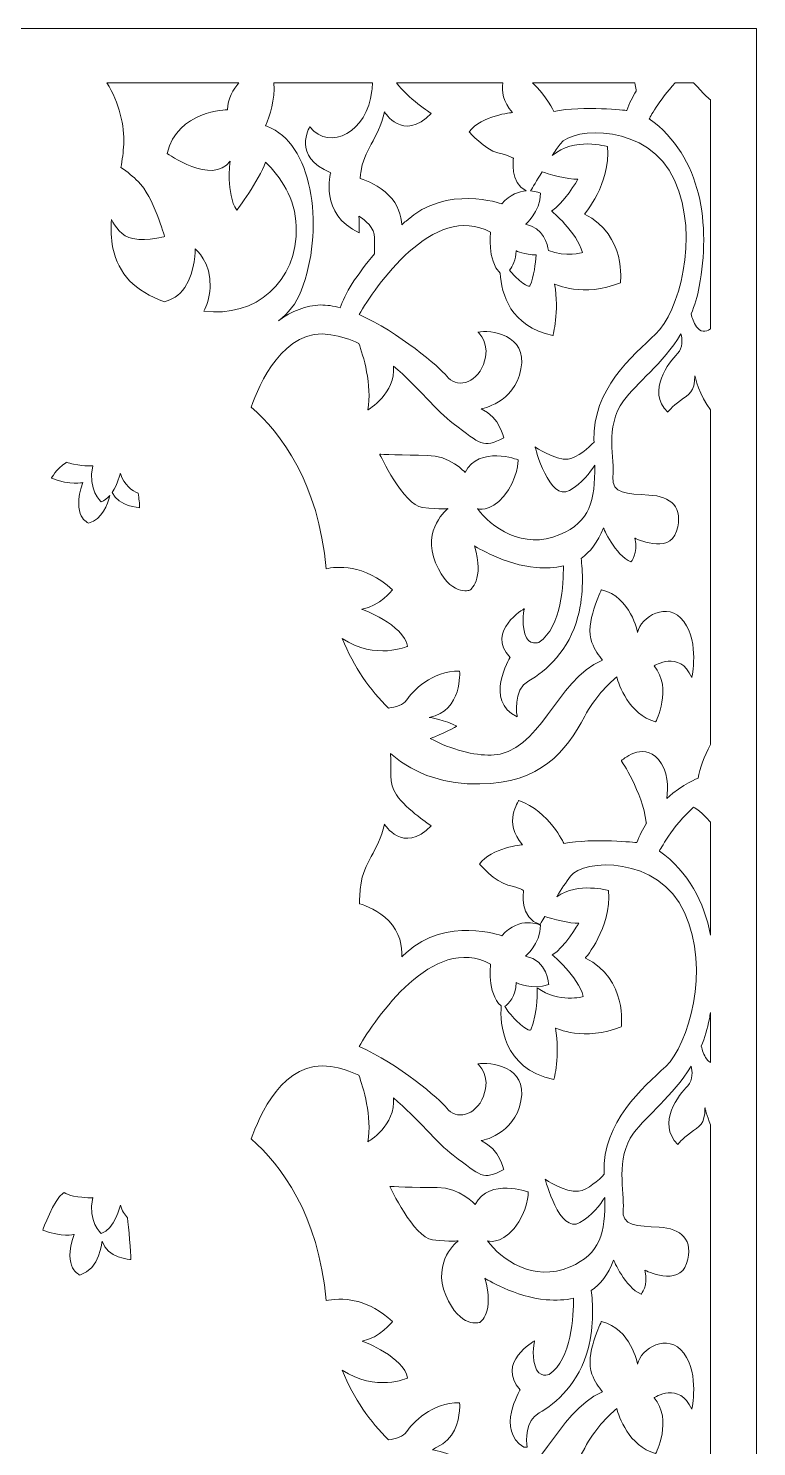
# Model space of a CAD drawing. Header units: centimetres. Extents: x 11.4 to 36.6, y -4.4 to 10.5.
# Drawn here: x 32.78 to 36.62, y 3.03 to 10.51 of the extents above; entities that cross this region are included whole.
import ezdxf

# ---------------------------------------------------------------- set-up
doc = ezdxf.new("R2010")
doc.units = ezdxf.units.CM
doc.header["$MEASUREMENT"] = 0
doc.layers.add('layer 1', color=7, linetype='Continuous')

msp = doc.modelspace()

# ---------------------------------------------------------------- linework, layer by layer
at = {"layer": 'layer 1', "color": 242, "lineweight": 9}
for points, knots in [([(24.45809, 10.50535), (24.45809, 10.50535), (36.6205, 10.50535), (36.6205, 10.50535), (36.6205, 10.50535), (36.6205, 10.50535), (36.6205, -4.44704), (36.6205, -4.44704), (36.6205, -4.44704), (36.6205, -4.44704), (24.45809, -4.44704), (24.45809, -4.44704), (24.45809, -4.44704), (24.45809, -4.44704), (24.45809, 10.50535), (24.45809, 10.50535)], [0, 0, 0, 0, 0.2, 0.2, 0.2, 0.2, 0.4, 0.4, 0.4, 0.4, 0.6, 0.6, 0.6, 0.6, 1, 1, 1, 1]), ([(33.19391, 10.2178), (33.19391, 10.2178), (33.89055, 10.2178), (33.89055, 10.2178), (33.89055, 10.2178), (33.85853, 10.18293), (33.83343, 10.13669), (33.82961, 10.07622), (33.82961, 10.07622), (33.82961, 10.07622), (33.56433, 10.07274), (33.51186, 9.84639), (33.51186, 9.84639), (33.51186, 9.84639), (33.74799, 9.67575), (33.84419, 9.8046), (33.84419, 9.8046), (33.84419, 9.8046), (33.82087, 9.63396), (33.87917, 9.54691), (33.87917, 9.54691), (33.87917, 9.54691), (33.99691, 9.70252), (34.03034, 9.80014), (34.03034, 9.80014), (34.10956, 9.72315), (34.18827, 9.60991), (34.19255, 9.46159), (34.19255, 9.46159), (34.20108, 9.16599), (33.97649, 8.97984), (33.70563, 9.01463), (33.70563, 9.01463), (33.72048, 9.04105), (33.73472, 9.08084), (33.73867, 9.13906), (33.73867, 9.13906), (33.74779, 9.27341), (33.65964, 9.3424), (33.65964, 9.3424), (33.65964, 9.3424), (33.65964, 9.3424), (33.66268, 9.22984), (33.60493, 9.13906), (33.60493, 9.13906), (33.57683, 9.09489), (33.53433, 9.07396), (33.49846, 9.06407), (33.49846, 9.06407), (33.34086, 9.12045), (33.25553, 9.2103), (33.22617, 9.34667), (33.22617, 9.34667), (33.21521, 9.39759), (33.21408, 9.4477), (33.21835, 9.49768), (33.21835, 9.49768), (33.23568, 9.46347), (33.2727, 9.40688), (33.33136, 9.39687), (33.33136, 9.39687), (33.41647, 9.38234), (33.49854, 9.40776), (33.49854, 9.40776), (33.49854, 9.40776), (33.49854, 9.40776), (33.44079, 9.61836), (33.35872, 9.69825), (33.35872, 9.69825), (33.33399, 9.72231), (33.3029, 9.74901), (33.26822, 9.77149), (33.26822, 9.77149), (33.27547, 9.81193), (33.28112, 9.85304), (33.28302, 9.89514), (33.28302, 9.89514), (33.28728, 9.9892), (33.25941, 10.11541), (33.19391, 10.2178)], [0, 0, 0, 0, 0.047619, 0.047619, 0.047619, 0.047619, 0.0952381, 0.0952381, 0.0952381, 0.0952381, 0.1428571, 0.1428571, 0.1428571, 0.1428571, 0.1904762, 0.1904762, 0.1904762, 0.1904762, 0.2380952, 0.2380952, 0.2380952, 0.2380952, 0.2857143, 0.2857143, 0.2857143, 0.2857143, 0.3333333, 0.3333333, 0.3333333, 0.3333333, 0.3809524, 0.3809524, 0.3809524, 0.3809524, 0.4285714, 0.4285714, 0.4285714, 0.4285714, 0.4761905, 0.4761905, 0.4761905, 0.4761905, 0.5238095, 0.5238095, 0.5238095, 0.5238095, 0.5714286, 0.5714286, 0.5714286, 0.5714286, 0.6190476, 0.6190476, 0.6190476, 0.6190476, 0.6666667, 0.6666667, 0.6666667, 0.6666667, 0.7142857, 0.7142857, 0.7142857, 0.7142857, 0.7619048, 0.7619048, 0.7619048, 0.7619048, 0.8095238, 0.8095238, 0.8095238, 0.8095238, 0.8571429, 0.8571429, 0.8571429, 0.8571429, 0.9047619, 0.9047619, 0.9047619, 0.9047619, 1, 1, 1, 1]), ([(34.0743, 10.2178), (34.0743, 10.2178), (34.59563, 10.2178), (34.59563, 10.2178), (34.59563, 10.2178), (34.59468, 10.20363), (34.59339, 10.18946), (34.5917, 10.17536), (34.5917, 10.17536), (34.56592, 9.95979), (34.37442, 9.8542), (34.26393, 9.98618), (34.26393, 9.98618), (34.26393, 9.98618), (34.16818, 9.82781), (34.37442, 9.74422), (34.37442, 9.74422), (34.37442, 9.74422), (34.31181, 9.52425), (34.52541, 9.42746), (34.52541, 9.42746), (34.52541, 9.42746), (34.52402, 9.46456), (34.52365, 9.51624), (34.52365, 9.51624), (34.55589, 9.49523), (34.60612, 9.45405), (34.60612, 9.40147), (34.60612, 9.40147), (34.60612, 9.3694), (34.60612, 9.34051), (34.60612, 9.31767), (34.60612, 9.31767), (34.51387, 9.20904), (34.44458, 9.10211), (34.42504, 9.03214), (34.42504, 9.03214), (34.38843, 9.04218), (34.3533, 9.04769), (34.32091, 9.04715), (34.32091, 9.04715), (34.24562, 9.04588), (34.16866, 9.01396), (34.09882, 8.96436), (34.09882, 8.96436), (34.15049, 9.00245), (34.19225, 9.05414), (34.21879, 9.12206), (34.21879, 9.12206), (34.34122, 9.43547), (34.28438, 9.87425), (34.06137, 9.97872), (34.06137, 9.97872), (34.05028, 9.98391), (34.03983, 9.9884), (34.02994, 9.99233), (34.02994, 9.99233), (34.05372, 10.04469), (34.08162, 10.12921), (34.0743, 10.2178)], [0, 0, 0, 0, 0.0625, 0.0625, 0.0625, 0.0625, 0.125, 0.125, 0.125, 0.125, 0.1875, 0.1875, 0.1875, 0.1875, 0.25, 0.25, 0.25, 0.25, 0.3125, 0.3125, 0.3125, 0.3125, 0.375, 0.375, 0.375, 0.375, 0.4375, 0.4375, 0.4375, 0.4375, 0.5, 0.5, 0.5, 0.5, 0.5625, 0.5625, 0.5625, 0.5625, 0.625, 0.625, 0.625, 0.625, 0.6875, 0.6875, 0.6875, 0.6875, 0.75, 0.75, 0.75, 0.75, 0.8125, 0.8125, 0.8125, 0.8125, 0.875, 0.875, 0.875, 0.875, 1, 1, 1, 1]), ([(34.72171, 10.2178), (34.72171, 10.2178), (35.28275, 10.2178), (35.28275, 10.2178), (35.28275, 10.2178), (35.27564, 10.17459), (35.28184, 10.11808), (35.33281, 10.06154), (35.33281, 10.06154), (35.33281, 10.06154), (35.1678, 10.04661), (35.10529, 9.95999), (35.10529, 9.95999), (35.10529, 9.95999), (35.1878, 9.86442), (35.2553, 9.84949), (35.2553, 9.84949), (35.32281, 9.83455), (35.33781, 9.81962), (35.33781, 9.81962), (35.33781, 9.81962), (35.33781, 9.81962), (35.31767, 9.69078), (35.40557, 9.64838), (35.40557, 9.64838), (35.36784, 9.64606), (35.32068, 9.63046), (35.27602, 9.58034), (35.27602, 9.58034), (35.27602, 9.58034), (34.9845, 9.68481), (34.7717, 9.4898), (34.7717, 9.4898), (34.76436, 9.48308), (34.75706, 9.47627), (34.74982, 9.4694), (34.74982, 9.4694), (34.74574, 9.5176), (34.72965, 9.57774), (34.68134, 9.62453), (34.68134, 9.62453), (34.62702, 9.67714), (34.56938, 9.70197), (34.52958, 9.7136), (34.52958, 9.7136), (34.5305, 9.72424), (34.53157, 9.73449), (34.53278, 9.74422), (34.53278, 9.74422), (34.54751, 9.863), (34.62485, 9.92019), (34.658, 10.06537), (34.658, 10.06537), (34.658, 10.06537), (34.75375, 9.9026), (34.90475, 10.05657), (34.90475, 10.05657), (34.90475, 10.05657), (34.77754, 10.13907), (34.72171, 10.2178)], [0, 0, 0, 0, 0.0625, 0.0625, 0.0625, 0.0625, 0.125, 0.125, 0.125, 0.125, 0.1875, 0.1875, 0.1875, 0.1875, 0.25, 0.25, 0.25, 0.25, 0.3125, 0.3125, 0.3125, 0.3125, 0.375, 0.375, 0.375, 0.375, 0.4375, 0.4375, 0.4375, 0.4375, 0.5, 0.5, 0.5, 0.5, 0.5625, 0.5625, 0.5625, 0.5625, 0.625, 0.625, 0.625, 0.625, 0.6875, 0.6875, 0.6875, 0.6875, 0.75, 0.75, 0.75, 0.75, 0.8125, 0.8125, 0.8125, 0.8125, 0.875, 0.875, 0.875, 0.875, 1, 1, 1, 1]), ([(35.4387, 10.2178), (35.4387, 10.2178), (35.97853, 10.2178), (35.97853, 10.2178), (35.97853, 10.2178), (35.98109, 10.20549), (35.9832, 10.19312), (35.98478, 10.18077), (35.98478, 10.18077), (35.98503, 10.17879), (35.98529, 10.17691), (35.98556, 10.17505), (35.98556, 10.17505), (35.96691, 10.14458), (35.94978, 10.11063), (35.93522, 10.07282), (35.93522, 10.07282), (35.93522, 10.07282), (35.70784, 10.09893), (35.55042, 10.06759), (35.55042, 10.06759), (35.55042, 10.06759), (35.51452, 10.14886), (35.4387, 10.2178)], [0, 0, 0, 0, 0.1428571, 0.1428571, 0.1428571, 0.1428571, 0.2857143, 0.2857143, 0.2857143, 0.2857143, 0.4285714, 0.4285714, 0.4285714, 0.4285714, 0.5714286, 0.5714286, 0.5714286, 0.5714286, 0.7142857, 0.7142857, 0.7142857, 0.7142857, 1, 1, 1, 1]), ([(36.19097, 10.2178), (36.19097, 10.2178), (36.28808, 10.2178), (36.28808, 10.2178), (36.28808, 10.2178), (36.29755, 10.20852), (36.30815, 10.19745), (36.32002, 10.18425), (36.32002, 10.18425), (36.34048, 10.1615), (36.35922, 10.14304), (36.37726, 10.129), (36.37726, 10.129), (36.37726, 10.129), (36.37726, 8.92061), (36.37726, 8.92061), (36.37726, 8.92061), (36.35029, 8.90183), (36.32327, 8.90447), (36.30361, 8.93223), (36.30361, 8.93223), (36.28806, 8.95418), (36.27973, 8.97928), (36.27528, 8.99984), (36.27528, 8.99984), (36.29337, 9.04382), (36.30805, 9.09181), (36.31788, 9.14464), (36.31788, 9.14464), (36.37789, 9.4672), (36.33418, 9.82859), (36.05408, 10.02843), (36.05408, 10.02843), (36.05408, 10.02843), (36.10572, 10.12708), (36.19097, 10.2178)], [0, 0, 0, 0, 0.1, 0.1, 0.1, 0.1, 0.2, 0.2, 0.2, 0.2, 0.3, 0.3, 0.3, 0.3, 0.4, 0.4, 0.4, 0.4, 0.5, 0.5, 0.5, 0.5, 0.6, 0.6, 0.6, 0.6, 0.7, 0.7, 0.7, 0.7, 0.8, 0.8, 0.8, 0.8, 1, 1, 1, 1]), ([(36.37726, 8.49525), (36.37726, 8.49525), (36.37726, 6.72986), (36.37726, 6.72986), (36.37726, 6.72986), (36.34386, 6.66736), (36.32116, 6.60517), (36.31233, 6.55244), (36.31233, 6.55244), (36.31233, 6.55244), (36.23266, 6.52442), (36.1471, 6.44614), (36.1471, 6.44614), (36.15459, 6.50472), (36.15425, 6.59194), (36.10244, 6.65168), (36.10244, 6.65168), (36.0179, 6.74919), (35.90713, 6.64472), (35.90713, 6.64472), (35.90713, 6.64472), (35.90713, 6.64472), (36.0179, 6.48105), (36.03831, 6.32086), (36.03831, 6.32086), (36.03856, 6.31888), (36.03882, 6.317), (36.03909, 6.31514), (36.03909, 6.31514), (36.02044, 6.28467), (36.00331, 6.25072), (35.98875, 6.21291), (35.98875, 6.21291), (35.98875, 6.21291), (35.76137, 6.23902), (35.60395, 6.20768), (35.60395, 6.20768), (35.60395, 6.20768), (35.52885, 6.37784), (35.36634, 6.43459), (35.36634, 6.43459), (35.36634, 6.43459), (35.28133, 6.31811), (35.38634, 6.20163), (35.38634, 6.20163), (35.38634, 6.20163), (35.22133, 6.1867), (35.15882, 6.10008), (35.15882, 6.10008), (35.15882, 6.10008), (35.24133, 6.00451), (35.30883, 5.98958), (35.30883, 5.98958), (35.37634, 5.97464), (35.39134, 5.95971), (35.39134, 5.95971), (35.39134, 5.95971), (35.39134, 5.95971), (35.36841, 5.81298), (35.47831, 5.78116), (35.47831, 5.78116), (35.47831, 5.78116), (35.48799, 5.79809), (35.50333, 5.82409), (35.50333, 5.82409), (35.54019, 5.81283), (35.63817, 5.78459), (35.68285, 5.78803), (35.68285, 5.78803), (35.68285, 5.78803), (35.60388, 5.65511), (35.54286, 5.62081), (35.54286, 5.62081), (35.54286, 5.62081), (35.67926, 5.50932), (35.70618, 5.40212), (35.70618, 5.40212), (35.70618, 5.40212), (35.57696, 5.36353), (35.46389, 5.44715), (35.46389, 5.44715), (35.46389, 5.44715), (35.46748, 5.31851), (35.42979, 5.22632), (35.42979, 5.22632), (35.42979, 5.22632), (35.41903, 5.21131), (35.35262, 5.27563), (35.35262, 5.27563), (35.32265, 5.30466), (35.30438, 5.32998), (35.29335, 5.34903), (35.29335, 5.34903), (35.31143, 5.36301), (35.35181, 5.40242), (35.35181, 5.4754), (35.35181, 5.4754), (35.35181, 5.4754), (35.43927, 5.43361), (35.52381, 5.46495), (35.52381, 5.46495), (35.52381, 5.46495), (35.51798, 5.5938), (35.40137, 5.61469), (35.40137, 5.61469), (35.40137, 5.61469), (35.48008, 5.67737), (35.48008, 5.77836), (35.48008, 5.77836), (35.48008, 5.77836), (35.37222, 5.8306), (35.27602, 5.72264), (35.27602, 5.72264), (35.27602, 5.72264), (34.9845, 5.82712), (34.7717, 5.6321), (34.7717, 5.6321), (34.7644, 5.62542), (34.75715, 5.61865), (34.74994, 5.61182), (34.74994, 5.61182), (34.75086, 5.66258), (34.74096, 5.74229), (34.68035, 5.801), (34.68035, 5.801), (34.62459, 5.855), (34.56531, 5.87974), (34.52544, 5.89097), (34.52544, 5.89097), (34.52683, 5.9259), (34.52913, 5.96019), (34.53278, 5.98963), (34.53278, 5.98963), (34.54751, 6.10841), (34.62485, 6.1656), (34.658, 6.31078), (34.658, 6.31078), (34.658, 6.31078), (34.75375, 6.14801), (34.90475, 6.30199), (34.90475, 6.30199), (34.90475, 6.30199), (34.77585, 6.38557), (34.7206, 6.46476), (34.7206, 6.46476), (34.67627, 6.52831), (34.69596, 6.59471), (34.69024, 6.68212), (34.69024, 6.68212), (34.82947, 6.56522), (34.98262, 6.51996), (35.16036, 6.52227), (35.16036, 6.52227), (35.48248, 6.52645), (35.6123, 6.69087), (35.71383, 6.87908), (35.71383, 6.87908), (35.76697, 6.97758), (35.83255, 7.04515), (35.88302, 7.08719), (35.88302, 7.08719), (35.89417, 7.04573), (35.94495, 6.89029), (36.08777, 6.84981), (36.08777, 6.84981), (36.08777, 6.84981), (36.18021, 7.02715), (36.07937, 7.14426), (36.07937, 7.14426), (36.07937, 7.14426), (36.21382, 7.23125), (36.27824, 7.08403), (36.27824, 7.08403), (36.27824, 7.08403), (36.32026, 7.26471), (36.23623, 7.37848), (36.23623, 7.37848), (36.1522, 7.49224), (36.00934, 7.4019), (35.99254, 7.3216), (35.99254, 7.3216), (35.99254, 7.3216), (35.95892, 7.50897), (35.80207, 7.54578), (35.80207, 7.54578), (35.80207, 7.54578), (35.71243, 7.36844), (35.75165, 7.26806), (35.75165, 7.26806), (35.76701, 7.22873), (35.78795, 7.19815), (35.80775, 7.17548), (35.80775, 7.17548), (35.55554, 7.06764), (35.48304, 6.68048), (35.22066, 6.67457), (35.22066, 6.67457), (35.13011, 6.67252), (35.01556, 6.70055), (34.89943, 6.76194), (34.89943, 6.76194), (34.95946, 6.78437), (35.04018, 6.82638), (35.04018, 6.82638), (35.04018, 6.82638), (34.97856, 6.85984), (34.89453, 6.87323), (34.89453, 6.87323), (34.89453, 6.87323), (35.07099, 6.90669), (35.05419, 7.11749), (35.05419, 7.11749), (35.05419, 7.11749), (34.90853, 7.12083), (34.80489, 7.01041), (34.77408, 6.96357), (34.77408, 6.96357), (34.75827, 6.93953), (34.71665, 6.92784), (34.67986, 6.92214), (34.67986, 6.92214), (34.58307, 7.0159), (34.49634, 7.13762), (34.43535, 7.28975), (34.43535, 7.28975), (34.61128, 7.17237), (34.77989, 7.24823), (34.77989, 7.24823), (34.77989, 7.24823), (34.75914, 7.36286), (34.53869, 7.44342), (34.53869, 7.44342), (34.53869, 7.44342), (34.63465, 7.45891), (34.69949, 7.54566), (34.69949, 7.54566), (34.69949, 7.54566), (34.55071, 7.68584), (34.40194, 7.66827), (34.35028, 7.65635), (34.35028, 7.65635), (34.30957, 8.11331), (34.1118, 8.3716), (33.95587, 8.50852), (33.95587, 8.50852), (33.99566, 8.62551), (34.12463, 8.93139), (34.37455, 8.89068), (34.37455, 8.89068), (34.42736, 8.88208), (34.47671, 8.86584), (34.523, 8.84433), (34.523, 8.84433), (34.54432, 8.78469), (34.59457, 8.62427), (34.57066, 8.49419), (34.57066, 8.49419), (34.57066, 8.49419), (34.71959, 8.58148), (34.70508, 8.72522), (34.70508, 8.72522), (34.83469, 8.61673), (34.93505, 8.48569), (35.02057, 8.42244), (35.02057, 8.42244), (35.16763, 8.31369), (35.17463, 8.2886), (35.28667, 8.34715), (35.28667, 8.34715), (35.28667, 8.34715), (35.26958, 8.45215), (35.16773, 8.49986), (35.16773, 8.49986), (35.16773, 8.49986), (35.34282, 8.52822), (35.37782, 8.71041), (35.37782, 8.71041), (35.41282, 8.8926), (35.21531, 8.91649), (35.15031, 8.90454), (35.15031, 8.90454), (35.15031, 8.90454), (35.22281, 8.84182), (35.18031, 8.7343), (35.18031, 8.7343), (35.1378, 8.62678), (35.03364, 8.6089), (34.98613, 8.67161), (34.98613, 8.67161), (34.95084, 8.7182), (34.73133, 8.90498), (34.52385, 8.99634), (34.52385, 8.99634), (34.60886, 9.13838), (34.9133, 9.59616), (35.21772, 9.4306), (35.21772, 9.4306), (35.21772, 9.4306), (35.19738, 9.28473), (35.26838, 9.21443), (35.26838, 9.21443), (35.2744, 9.10566), (35.321, 8.93458), (35.54631, 8.88586), (35.54631, 8.88586), (35.54631, 8.88586), (35.58129, 9.01122), (35.55506, 9.15748), (35.55506, 9.15748), (35.55506, 9.15748), (35.70665, 9.08435), (35.90196, 9.16444), (35.90196, 9.16444), (35.90196, 9.16444), (35.93694, 9.41517), (35.71248, 9.52661), (35.71248, 9.52661), (35.71248, 9.52661), (35.84949, 9.68331), (35.83491, 9.88181), (35.83491, 9.88181), (35.83491, 9.88181), (35.65455, 9.93485), (35.54281, 9.83464), (35.54281, 9.83464), (35.55717, 9.85658), (35.57142, 9.87753), (35.58462, 9.89566), (35.58462, 9.89566), (35.65123, 9.98716), (36.05084, 10.00705), (36.18738, 9.70472), (36.18738, 9.70472), (36.32391, 9.40238), (36.20787, 9.00725), (36.08787, 8.89376), (36.08787, 8.89376), (35.96786, 8.78027), (35.75284, 8.60107), (35.76284, 8.33227), (35.76284, 8.33227), (35.76294, 8.32969), (35.76303, 8.32715), (35.76312, 8.32459), (35.76312, 8.32459), (35.7363, 8.29672), (35.67749, 8.24149), (35.62681, 8.23495), (35.62681, 8.23495), (35.55868, 8.22615), (35.45188, 8.29874), (35.45188, 8.29874), (35.45188, 8.29874), (35.45188, 8.29874), (35.52738, 8.00838), (35.63418, 8.06997), (35.63418, 8.06997), (35.69954, 8.10767), (35.74281, 8.16431), (35.76657, 8.20259), (35.76657, 8.20259), (35.76847, 8.01525), (35.74378, 7.90551), (35.58283, 7.83649), (35.58283, 7.83649), (35.38781, 7.75286), (35.2178, 7.8783), (35.14779, 7.97387), (35.14779, 7.97387), (35.14779, 7.97387), (35.2128, 7.94998), (35.2878, 8.03958), (35.2878, 8.03958), (35.36281, 8.12918), (35.36281, 8.23072), (35.36281, 8.23072), (35.36281, 8.23072), (35.36281, 8.23072), (35.1578, 8.30838), (35.08279, 8.16502), (35.08279, 8.16502), (35.08279, 8.16502), (35.00278, 8.25462), (34.88277, 8.25462), (34.88277, 8.25462), (34.76276, 8.25462), (34.63276, 8.26059), (34.63276, 8.26059), (34.63276, 8.26059), (34.63276, 8.26059), (34.75776, 7.99179), (34.85777, 7.97985), (34.85777, 7.97985), (34.95778, 7.9679), (34.99278, 7.97387), (34.99278, 7.97387), (34.99278, 7.97387), (34.99278, 7.97387), (34.85277, 7.86635), (34.92778, 7.68716), (34.92778, 7.68716), (35.00278, 7.50796), (35.10779, 7.5438), (35.10779, 7.5438), (35.10779, 7.5438), (35.10779, 7.5438), (35.1878, 7.59756), (35.13279, 7.77676), (35.13279, 7.77676), (35.13279, 7.77676), (35.29781, 7.67521), (35.45782, 7.66326), (35.45782, 7.66326), (35.50949, 7.6594), (35.55749, 7.66119), (35.60119, 7.67135), (35.60119, 7.67135), (35.60201, 7.58214), (35.59233, 7.34928), (35.47362, 7.26936), (35.47362, 7.26936), (35.47362, 7.26936), (35.41709, 7.24685), (35.39824, 7.31438), (35.39824, 7.31438), (35.3794, 7.38192), (35.39555, 7.44624), (35.39555, 7.44624), (35.39555, 7.44624), (35.39555, 7.44624), (35.19095, 7.33046), (35.32017, 7.18896), (35.32017, 7.18896), (35.32017, 7.18896), (35.18018, 6.95742), (35.35786, 6.87702), (35.35786, 6.87702), (35.35786, 6.87702), (35.33094, 7.01852), (35.41978, 7.06676), (35.41978, 7.06676), (35.50862, 7.115), (35.63246, 7.22755), (35.67822, 7.40443), (35.67822, 7.40443), (35.71097, 7.531), (35.70235, 7.65262), (35.69481, 7.71157), (35.69481, 7.71157), (35.74312, 7.7445), (35.78299, 7.79591), (35.81285, 7.87233), (35.81285, 7.87233), (35.81285, 7.87233), (35.87285, 7.72897), (35.95786, 7.69313), (35.95786, 7.69313), (35.95786, 7.69313), (35.99786, 7.73494), (35.97786, 7.81857), (35.97786, 7.81857), (35.97786, 7.81857), (36.15787, 7.72897), (36.19787, 7.85441), (36.19787, 7.85441), (36.23788, 7.97985), (36.16787, 8.03958), (36.05286, 8.04555), (36.05286, 8.04555), (35.93785, 8.05153), (35.85285, 8.05153), (35.86285, 8.14113), (35.86285, 8.14113), (35.87285, 8.23072), (35.81785, 8.40395), (35.91785, 8.54134), (35.91785, 8.54134), (35.98731, 8.63675), (36.12428, 8.73508), (36.2216, 8.89429), (36.2216, 8.89429), (36.22687, 8.86951), (36.23369, 8.82173), (36.2033, 8.79062), (36.2033, 8.79062), (36.16075, 8.74704), (36.03612, 8.59454), (36.15163, 8.48198), (36.15163, 8.48198), (36.15163, 8.48198), (36.1729, 8.51102), (36.2185, 8.5437), (36.2185, 8.5437), (36.26409, 8.57638), (36.29449, 8.58728), (36.29449, 8.67442), (36.29449, 8.67442), (36.29449, 8.67442), (36.31909, 8.56385), (36.37726, 8.49525)], [0, 0, 0, 0, 0.0079365, 0.0079365, 0.0079365, 0.0079365, 0.015873, 0.015873, 0.015873, 0.015873, 0.0238095, 0.0238095, 0.0238095, 0.0238095, 0.031746, 0.031746, 0.031746, 0.031746, 0.0396825, 0.0396825, 0.0396825, 0.0396825, 0.047619, 0.047619, 0.047619, 0.047619, 0.0555556, 0.0555556, 0.0555556, 0.0555556, 0.0634921, 0.0634921, 0.0634921, 0.0634921, 0.0714286, 0.0714286, 0.0714286, 0.0714286, 0.0793651, 0.0793651, 0.0793651, 0.0793651, 0.0873016, 0.0873016, 0.0873016, 0.0873016, 0.0952381, 0.0952381, 0.0952381, 0.0952381, 0.1031746, 0.1031746, 0.1031746, 0.1031746, 0.1111111, 0.1111111, 0.1111111, 0.1111111, 0.1190476, 0.1190476, 0.1190476, 0.1190476, 0.1269841, 0.1269841, 0.1269841, 0.1269841, 0.1349206, 0.1349206, 0.1349206, 0.1349206, 0.1428571, 0.1428571, 0.1428571, 0.1428571, 0.1507937, 0.1507937, 0.1507937, 0.1507937, 0.1587302, 0.1587302, 0.1587302, 0.1587302, 0.1666667, 0.1666667, 0.1666667, 0.1666667, 0.1746032, 0.1746032, 0.1746032, 0.1746032, 0.1825397, 0.1825397, 0.1825397, 0.1825397, 0.1904762, 0.1904762, 0.1904762, 0.1904762, 0.1984127, 0.1984127, 0.1984127, 0.1984127, 0.2063492, 0.2063492, 0.2063492, 0.2063492, 0.2142857, 0.2142857, 0.2142857, 0.2142857, 0.2222222, 0.2222222, 0.2222222, 0.2222222, 0.2301587, 0.2301587, 0.2301587, 0.2301587, 0.2380952, 0.2380952, 0.2380952, 0.2380952, 0.2460317, 0.2460317, 0.2460317, 0.2460317, 0.2539683, 0.2539683, 0.2539683, 0.2539683, 0.2619048, 0.2619048, 0.2619048, 0.2619048, 0.2698413, 0.2698413, 0.2698413, 0.2698413, 0.2777778, 0.2777778, 0.2777778, 0.2777778, 0.2857143, 0.2857143, 0.2857143, 0.2857143, 0.2936508, 0.2936508, 0.2936508, 0.2936508, 0.3015873, 0.3015873, 0.3015873, 0.3015873, 0.3095238, 0.3095238, 0.3095238, 0.3095238, 0.3174603, 0.3174603, 0.3174603, 0.3174603, 0.3253968, 0.3253968, 0.3253968, 0.3253968, 0.3333333, 0.3333333, 0.3333333, 0.3333333, 0.3412698, 0.3412698, 0.3412698, 0.3412698, 0.3492063, 0.3492063, 0.3492063, 0.3492063, 0.3571429, 0.3571429, 0.3571429, 0.3571429, 0.3650794, 0.3650794, 0.3650794, 0.3650794, 0.3730159, 0.3730159, 0.3730159, 0.3730159, 0.3809524, 0.3809524, 0.3809524, 0.3809524, 0.3888889, 0.3888889, 0.3888889, 0.3888889, 0.3968254, 0.3968254, 0.3968254, 0.3968254, 0.4047619, 0.4047619, 0.4047619, 0.4047619, 0.4126984, 0.4126984, 0.4126984, 0.4126984, 0.4206349, 0.4206349, 0.4206349, 0.4206349, 0.4285714, 0.4285714, 0.4285714, 0.4285714, 0.4365079, 0.4365079, 0.4365079, 0.4365079, 0.4444444, 0.4444444, 0.4444444, 0.4444444, 0.452381, 0.452381, 0.452381, 0.452381, 0.4603175, 0.4603175, 0.4603175, 0.4603175, 0.468254, 0.468254, 0.468254, 0.468254, 0.4761905, 0.4761905, 0.4761905, 0.4761905, 0.484127, 0.484127, 0.484127, 0.484127, 0.4920635, 0.4920635, 0.4920635, 0.4920635, 0.5, 0.5, 0.5, 0.5, 0.5079365, 0.5079365, 0.5079365, 0.5079365, 0.515873, 0.515873, 0.515873, 0.515873, 0.5238095, 0.5238095, 0.5238095, 0.5238095, 0.531746, 0.531746, 0.531746, 0.531746, 0.5396825, 0.5396825, 0.5396825, 0.5396825, 0.547619, 0.547619, 0.547619, 0.547619, 0.5555556, 0.5555556, 0.5555556, 0.5555556, 0.5634921, 0.5634921, 0.5634921, 0.5634921, 0.5714286, 0.5714286, 0.5714286, 0.5714286, 0.5793651, 0.5793651, 0.5793651, 0.5793651, 0.5873016, 0.5873016, 0.5873016, 0.5873016, 0.5952381, 0.5952381, 0.5952381, 0.5952381, 0.6031746, 0.6031746, 0.6031746, 0.6031746, 0.6111111, 0.6111111, 0.6111111, 0.6111111, 0.6190476, 0.6190476, 0.6190476, 0.6190476, 0.6269841, 0.6269841, 0.6269841, 0.6269841, 0.6349206, 0.6349206, 0.6349206, 0.6349206, 0.6428571, 0.6428571, 0.6428571, 0.6428571, 0.6507937, 0.6507937, 0.6507937, 0.6507937, 0.6587302, 0.6587302, 0.6587302, 0.6587302, 0.6666667, 0.6666667, 0.6666667, 0.6666667, 0.6746032, 0.6746032, 0.6746032, 0.6746032, 0.6825397, 0.6825397, 0.6825397, 0.6825397, 0.6904762, 0.6904762, 0.6904762, 0.6904762, 0.6984127, 0.6984127, 0.6984127, 0.6984127, 0.7063492, 0.7063492, 0.7063492, 0.7063492, 0.7142857, 0.7142857, 0.7142857, 0.7142857, 0.7222222, 0.7222222, 0.7222222, 0.7222222, 0.7301587, 0.7301587, 0.7301587, 0.7301587, 0.7380952, 0.7380952, 0.7380952, 0.7380952, 0.7460317, 0.7460317, 0.7460317, 0.7460317, 0.7539683, 0.7539683, 0.7539683, 0.7539683, 0.7619048, 0.7619048, 0.7619048, 0.7619048, 0.7698413, 0.7698413, 0.7698413, 0.7698413, 0.7777778, 0.7777778, 0.7777778, 0.7777778, 0.7857143, 0.7857143, 0.7857143, 0.7857143, 0.7936508, 0.7936508, 0.7936508, 0.7936508, 0.8015873, 0.8015873, 0.8015873, 0.8015873, 0.8095238, 0.8095238, 0.8095238, 0.8095238, 0.8174603, 0.8174603, 0.8174603, 0.8174603, 0.8253968, 0.8253968, 0.8253968, 0.8253968, 0.8333333, 0.8333333, 0.8333333, 0.8333333, 0.8412698, 0.8412698, 0.8412698, 0.8412698, 0.8492063, 0.8492063, 0.8492063, 0.8492063, 0.8571429, 0.8571429, 0.8571429, 0.8571429, 0.8650794, 0.8650794, 0.8650794, 0.8650794, 0.8730159, 0.8730159, 0.8730159, 0.8730159, 0.8809524, 0.8809524, 0.8809524, 0.8809524, 0.8888889, 0.8888889, 0.8888889, 0.8888889, 0.8968254, 0.8968254, 0.8968254, 0.8968254, 0.9047619, 0.9047619, 0.9047619, 0.9047619, 0.9126984, 0.9126984, 0.9126984, 0.9126984, 0.9206349, 0.9206349, 0.9206349, 0.9206349, 0.9285714, 0.9285714, 0.9285714, 0.9285714, 0.9365079, 0.9365079, 0.9365079, 0.9365079, 0.9444444, 0.9444444, 0.9444444, 0.9444444, 0.952381, 0.952381, 0.952381, 0.952381, 0.9603175, 0.9603175, 0.9603175, 0.9603175, 0.968254, 0.968254, 0.968254, 0.968254, 0.9761905, 0.9761905, 0.9761905, 0.9761905, 0.984127, 0.984127, 0.984127, 0.984127, 1, 1, 1, 1]), ([(35.48873, 9.74886), (35.46085, 9.70325), (35.4379, 9.66383), (35.42888, 9.64822), (35.42888, 9.64822), (35.45975, 9.6459), (35.48008, 9.63606), (35.48008, 9.63606), (35.48008, 9.63606), (35.48008, 9.53507), (35.40137, 9.47239), (35.40137, 9.47239), (35.40137, 9.47239), (35.49678, 9.45529), (35.51802, 9.36594), (35.5226, 9.33401), (35.5226, 9.33401), (35.61559, 9.29819), (35.70147, 9.32383), (35.70147, 9.32383), (35.70147, 9.32383), (35.67455, 9.43102), (35.53815, 9.54251), (35.53815, 9.54251), (35.53815, 9.54251), (35.59917, 9.57681), (35.67814, 9.70974), (35.67814, 9.70974), (35.67814, 9.70974), (35.62848, 9.70591), (35.51297, 9.74123), (35.48873, 9.74886)], [0, 0, 0, 0, 0.1111111, 0.1111111, 0.1111111, 0.1111111, 0.2222222, 0.2222222, 0.2222222, 0.2222222, 0.3333333, 0.3333333, 0.3333333, 0.3333333, 0.4444444, 0.4444444, 0.4444444, 0.4444444, 0.5555556, 0.5555556, 0.5555556, 0.5555556, 0.6666667, 0.6666667, 0.6666667, 0.6666667, 0.7777778, 0.7777778, 0.7777778, 0.7777778, 1, 1, 1, 1]), ([(35.45762, 9.311), (35.39904, 9.31053), (35.35181, 9.33309), (35.35181, 9.33309), (35.35181, 9.33309), (35.35181, 9.28507), (35.33432, 9.25158), (35.3172, 9.23031), (35.3172, 9.23031), (35.32575, 9.22003), (35.33588, 9.20898), (35.3479, 9.19733), (35.3479, 9.19733), (35.41431, 9.13302), (35.42508, 9.14802), (35.42508, 9.14802), (35.42508, 9.14802), (35.44662, 9.20072), (35.45468, 9.26532), (35.45762, 9.311)], [0, 0, 0, 0, 0.1666667, 0.1666667, 0.1666667, 0.1666667, 0.3333333, 0.3333333, 0.3333333, 0.3333333, 0.5, 0.5, 0.5, 0.5, 0.6666667, 0.6666667, 0.6666667, 0.6666667, 1, 1, 1, 1]), ([(33.20911, 8.04238), (33.19642, 8.0276), (33.18146, 8.01576), (33.16411, 8.01038), (33.16411, 8.01038), (33.16411, 8.01038), (33.09149, 8.07235), (33.12002, 8.19937), (33.12002, 8.19937), (33.12002, 8.19937), (33.0821, 8.19584), (33.01882, 8.20777), (33.01882, 8.20777), (33.00459, 8.21046), (32.99255, 8.21449), (32.98243, 8.21912), (32.98243, 8.21912), (32.98079, 8.21798), (32.97911, 8.21682), (32.97736, 8.21561), (32.97736, 8.21561), (32.92678, 8.18076), (32.9015, 8.13429), (32.9015, 8.13429), (32.9015, 8.13429), (33.00264, 8.09478), (33.06684, 8.11105), (33.06684, 8.11105), (33.06684, 8.11105), (33.00459, 7.92981), (33.09796, 7.89727), (33.09796, 7.89727), (33.09796, 7.89727), (33.17102, 7.91829), (33.1989, 7.99663), (33.20911, 8.04238)], [0, 0, 0, 0, 0.1, 0.1, 0.1, 0.1, 0.2, 0.2, 0.2, 0.2, 0.3, 0.3, 0.3, 0.3, 0.4, 0.4, 0.4, 0.4, 0.5, 0.5, 0.5, 0.5, 0.6, 0.6, 0.6, 0.6, 0.7, 0.7, 0.7, 0.7, 0.8, 0.8, 0.8, 0.8, 1, 1, 1, 1]), ([(33.35892, 8.05491), (33.32695, 8.0677), (33.28576, 8.0961), (33.26525, 8.1591), (33.26525, 8.1591), (33.26525, 8.1591), (33.25139, 8.10254), (33.22136, 8.05846), (33.22136, 8.05846), (33.25697, 7.98465), (33.36639, 7.9786), (33.36639, 7.9786), (33.36639, 7.9786), (33.36727, 7.99847), (33.36341, 8.0282), (33.35892, 8.05491)], [0, 0, 0, 0, 0.2, 0.2, 0.2, 0.2, 0.4, 0.4, 0.4, 0.4, 0.6, 0.6, 0.6, 0.6, 1, 1, 1, 1]), ([(36.37726, 6.32024), (36.37726, 6.32024), (36.37726, 5.72576), (36.37726, 5.72576), (36.37726, 5.72576), (36.34411, 5.89998), (36.26159, 6.05866), (36.10761, 6.16852), (36.10761, 6.16852), (36.10761, 6.16852), (36.17709, 6.30127), (36.28792, 6.40038), (36.28792, 6.40038), (36.3034, 6.3926), (36.32995, 6.37283), (36.37355, 6.32434), (36.37355, 6.32434), (36.37479, 6.32296), (36.37603, 6.32159), (36.37726, 6.32024)], [0, 0, 0, 0, 0.1666667, 0.1666667, 0.1666667, 0.1666667, 0.3333333, 0.3333333, 0.3333333, 0.3333333, 0.5, 0.5, 0.5, 0.5, 0.6666667, 0.6666667, 0.6666667, 0.6666667, 1, 1, 1, 1]), ([(36.37726, 4.7263), (36.37726, 4.7263), (36.37726, 2.95025), (36.37726, 2.95025), (36.37726, 2.95025), (36.29622, 2.85018), (36.24006, 2.73158), (36.22488, 2.64093), (36.22488, 2.64093), (36.22488, 2.64093), (36.14521, 2.61291), (36.05965, 2.53464), (36.05965, 2.53464), (36.06714, 2.59322), (36.0668, 2.68043), (36.01499, 2.74018), (36.01499, 2.74018), (35.93045, 2.83768), (35.81968, 2.73321), (35.81968, 2.73321), (35.81968, 2.73321), (35.81968, 2.73321), (35.93045, 2.56954), (35.95086, 2.40935), (35.95086, 2.40935), (35.95111, 2.40738), (35.95137, 2.40549), (35.95164, 2.40364), (35.95164, 2.40364), (35.93299, 2.37317), (35.91586, 2.33922), (35.9013, 2.3014), (35.9013, 2.3014), (35.9013, 2.3014), (35.67392, 2.32752), (35.5165, 2.29618), (35.5165, 2.29618), (35.5165, 2.29618), (35.4414, 2.46634), (35.27889, 2.52308), (35.27889, 2.52308), (35.27889, 2.52308), (35.19388, 2.4066), (35.29889, 2.29012), (35.29889, 2.29012), (35.29889, 2.29012), (35.13388, 2.27519), (35.07137, 2.18858), (35.07137, 2.18858), (35.07137, 2.18858), (35.15388, 2.093), (35.22138, 2.07807), (35.22138, 2.07807), (35.28889, 2.06314), (35.30389, 2.04821), (35.30389, 2.04821), (35.30389, 2.04821), (35.30389, 2.04821), (35.28096, 1.89333), (35.39086, 1.8615), (35.39086, 1.8615), (35.39086, 1.8615), (35.40853, 1.89396), (35.43399, 1.93817), (35.43399, 1.93817), (35.45474, 1.93126), (35.60446, 1.88221), (35.65619, 1.8862), (35.65619, 1.8862), (35.65619, 1.8862), (35.57722, 1.75327), (35.5162, 1.71897), (35.5162, 1.71897), (35.5162, 1.71897), (35.6526, 1.60748), (35.67952, 1.50029), (35.67952, 1.50029), (35.67952, 1.50029), (35.5503, 1.41828), (35.43723, 1.50189), (35.43723, 1.50189), (35.43723, 1.50189), (35.44082, 1.41667), (35.40313, 1.32448), (35.40313, 1.32448), (35.40313, 1.32448), (35.39236, 1.30948), (35.32596, 1.37379), (35.32596, 1.37379), (35.30826, 1.39093), (35.29464, 1.40678), (35.28419, 1.4208), (35.28419, 1.4208), (35.28613, 1.41927), (35.28811, 1.41778), (35.29016, 1.41635), (35.29016, 1.41635), (35.29016, 1.41635), (35.35721, 1.45465), (35.35721, 1.54868), (35.35721, 1.54868), (35.35721, 1.54868), (35.44467, 1.50689), (35.52921, 1.53823), (35.52921, 1.53823), (35.52921, 1.53823), (35.52338, 1.66708), (35.40677, 1.68797), (35.40677, 1.68797), (35.40677, 1.68797), (35.48548, 1.75065), (35.48548, 1.85164), (35.48548, 1.85164), (35.48548, 1.85164), (35.46515, 1.86149), (35.43428, 1.86381), (35.43428, 1.86381), (35.43428, 1.86381), (35.41097, 1.86396), (35.41097, 1.86396), (35.41097, 1.86396), (35.37324, 1.86164), (35.32608, 1.84604), (35.28142, 1.79592), (35.28142, 1.79592), (35.28142, 1.79592), (34.9899, 1.9004), (34.7771, 1.70538), (34.7771, 1.70538), (34.76976, 1.69867), (34.76246, 1.69185), (34.75522, 1.68498), (34.75522, 1.68498), (34.75114, 1.73318), (34.73505, 1.79332), (34.68674, 1.84012), (34.68674, 1.84012), (34.63242, 1.89272), (34.57478, 1.91755), (34.53498, 1.92918), (34.53498, 1.92918), (34.5359, 1.93982), (34.53697, 1.95007), (34.53818, 1.9598), (34.53818, 1.9598), (34.55291, 2.07858), (34.63025, 2.13578), (34.66339, 2.28096), (34.66339, 2.28096), (34.66339, 2.28096), (34.75915, 2.11818), (34.91015, 2.27216), (34.91015, 2.27216), (34.91015, 2.27216), (34.78125, 2.35575), (34.726, 2.43494), (34.726, 2.43494), (34.71725, 2.44749), (34.711, 2.46014), (34.70656, 2.47305), (34.70656, 2.47305), (34.68461, 2.55205), (34.68693, 2.71022), (34.69136, 2.77286), (34.69136, 2.77286), (34.69156, 2.78942), (34.69148, 2.80672), (34.69029, 2.82495), (34.69029, 2.82495), (34.82951, 2.70805), (34.98266, 2.66279), (35.16041, 2.66509), (35.16041, 2.66509), (35.48253, 2.66928), (35.61234, 2.8337), (35.71388, 3.02191), (35.71388, 3.02191), (35.76701, 3.12041), (35.83259, 3.18798), (35.88306, 3.23001), (35.88306, 3.23001), (35.89422, 3.18856), (35.94499, 3.03312), (36.08782, 2.99263), (36.08782, 2.99263), (36.08782, 2.99263), (36.18025, 3.16997), (36.07941, 3.28708), (36.07941, 3.28708), (36.07941, 3.28708), (36.21386, 3.37408), (36.27829, 3.22685), (36.27829, 3.22685), (36.27829, 3.22685), (36.3203, 3.40754), (36.23627, 3.52131), (36.23627, 3.52131), (36.15224, 3.63507), (36.00939, 3.54473), (35.99258, 3.46442), (35.99258, 3.46442), (35.99258, 3.46442), (35.95897, 3.6518), (35.80211, 3.68861), (35.80211, 3.68861), (35.80211, 3.68861), (35.71248, 3.51127), (35.75169, 3.41089), (35.75169, 3.41089), (35.76705, 3.37156), (35.78799, 3.34098), (35.80779, 3.31831), (35.80779, 3.31831), (35.55559, 3.21047), (35.48309, 2.8233), (35.22071, 2.81739), (35.22071, 2.81739), (35.13015, 2.81535), (35.01561, 2.84338), (34.89947, 2.90477), (34.89947, 2.90477), (34.9595, 2.92719), (35.04023, 2.96921), (35.04023, 2.96921), (35.04023, 2.96921), (34.99529, 2.99361), (34.93845, 3.00733), (34.91095, 3.01298), (34.91095, 3.01298), (34.91833, 3.01738), (34.92579, 3.02198), (34.93336, 3.02683), (34.93336, 3.02683), (35.02697, 3.0647), (35.04885, 3.16198), (35.05348, 3.21812), (35.05348, 3.21812), (35.05353, 3.21874), (35.05358, 3.21935), (35.05362, 3.21996), (35.05362, 3.21996), (35.05365, 3.22034), (35.05368, 3.22071), (35.05371, 3.22108), (35.05371, 3.22108), (35.05548, 3.2446), (35.05423, 3.26031), (35.05423, 3.26031), (35.05423, 3.26031), (34.90858, 3.26366), (34.80494, 3.15324), (34.77413, 3.1064), (34.77413, 3.1064), (34.75832, 3.08236), (34.71669, 3.07067), (34.6799, 3.06497), (34.6799, 3.06497), (34.58327, 3.15857), (34.49667, 3.28005), (34.4357, 3.43183), (34.4357, 3.43183), (34.6115, 3.31478), (34.77989, 3.39053), (34.77989, 3.39053), (34.77989, 3.39053), (34.77986, 3.39069), (34.77983, 3.39084), (34.7798, 3.391), (34.7798, 3.391), (34.77989, 3.39104), (34.77994, 3.39106), (34.77994, 3.39106), (34.77994, 3.39106), (34.75997, 3.50139), (34.55504, 3.58013), (34.53968, 3.58589), (34.53968, 3.58589), (34.6351, 3.60182), (34.69949, 3.68796), (34.69949, 3.68796), (34.69949, 3.68796), (34.69942, 3.68802), (34.69935, 3.68809), (34.69928, 3.68815), (34.69928, 3.68815), (34.69945, 3.68836), (34.69954, 3.68848), (34.69954, 3.68848), (34.69954, 3.68848), (34.63715, 3.74727), (34.57477, 3.7783), (34.51954, 3.79366), (34.51954, 3.79366), (34.51954, 3.79366), (34.5176, 3.79366), (34.5176, 3.79366), (34.5176, 3.79366), (34.44199, 3.81425), (34.38003, 3.80552), (34.35028, 3.79866), (34.35028, 3.79866), (34.30957, 4.25561), (34.1118, 4.5139), (33.95587, 4.65082), (33.95587, 4.65082), (33.99566, 4.76782), (34.12463, 5.07369), (34.37455, 5.03298), (34.37455, 5.03298), (34.42736, 5.02438), (34.47671, 5.00814), (34.523, 4.98663), (34.523, 4.98663), (34.54432, 4.92699), (34.59457, 4.76658), (34.57066, 4.6365), (34.57066, 4.6365), (34.57066, 4.6365), (34.71959, 4.72379), (34.70508, 4.86752), (34.70508, 4.86752), (34.83469, 4.75904), (34.93505, 4.62799), (35.02057, 4.56474), (35.02057, 4.56474), (35.16763, 4.456), (35.17463, 4.4309), (35.28667, 4.48946), (35.28667, 4.48946), (35.28667, 4.48946), (35.26958, 4.59446), (35.16773, 4.64217), (35.16773, 4.64217), (35.16773, 4.64217), (35.34282, 4.67053), (35.37782, 4.85271), (35.37782, 4.85271), (35.41282, 5.0349), (35.21531, 5.05879), (35.15031, 5.04685), (35.15031, 5.04685), (35.15031, 5.04685), (35.22281, 4.98413), (35.18031, 4.87661), (35.18031, 4.87661), (35.1378, 4.76909), (35.03364, 4.7512), (34.98613, 4.81391), (34.98613, 4.81391), (34.95084, 4.8605), (34.73133, 5.04729), (34.52385, 5.13864), (34.52385, 5.13864), (34.60886, 5.28068), (34.9133, 5.73846), (35.21772, 5.5729), (35.21772, 5.5729), (35.21772, 5.5729), (35.19643, 5.42023), (35.27343, 5.35199), (35.27343, 5.35199), (35.26735, 5.26247), (35.27768, 5.02327), (35.55103, 4.96415), (35.55103, 4.96415), (35.55103, 4.96415), (35.58601, 5.08952), (35.55977, 5.23578), (35.55977, 5.23578), (35.55977, 5.23578), (35.71136, 5.16265), (35.90668, 5.24274), (35.90668, 5.24274), (35.90668, 5.24274), (35.94166, 5.49347), (35.71719, 5.60491), (35.71719, 5.60491), (35.71719, 5.60491), (35.8542, 5.76161), (35.83963, 5.96011), (35.83963, 5.96011), (35.83963, 5.96011), (35.67849, 6.00749), (35.56647, 5.92806), (35.56647, 5.92806), (35.59033, 5.9661), (35.61575, 6.00498), (35.63815, 6.03575), (35.63815, 6.03575), (35.70475, 6.12725), (36.10437, 6.14714), (36.24091, 5.84481), (36.24091, 5.84481), (36.37744, 5.54247), (36.26141, 5.14734), (36.1414, 5.03385), (36.1414, 5.03385), (36.02139, 4.92036), (35.80637, 4.74116), (35.81637, 4.47236), (35.81637, 4.47236), (35.81647, 4.46978), (35.81656, 4.46724), (35.81665, 4.46468), (35.81665, 4.46468), (35.78983, 4.43681), (35.73102, 4.38159), (35.68034, 4.37504), (35.68034, 4.37504), (35.61221, 4.36624), (35.50541, 4.43883), (35.50541, 4.43883), (35.50541, 4.43883), (35.50541, 4.43883), (35.58091, 4.14847), (35.68771, 4.21006), (35.68771, 4.21006), (35.75307, 4.24776), (35.79634, 4.3044), (35.8201, 4.34269), (35.8201, 4.34269), (35.822, 4.15534), (35.79731, 4.0456), (35.63636, 3.97658), (35.63636, 3.97658), (35.44134, 3.89295), (35.27133, 4.01839), (35.20132, 4.11397), (35.20132, 4.11397), (35.20132, 4.11397), (35.26633, 4.09007), (35.34133, 4.17967), (35.34133, 4.17967), (35.41634, 4.26927), (35.41634, 4.37082), (35.41634, 4.37082), (35.41634, 4.37082), (35.41634, 4.37082), (35.21132, 4.44847), (35.13632, 4.30511), (35.13632, 4.30511), (35.13632, 4.30511), (35.05631, 4.39471), (34.9363, 4.39471), (34.9363, 4.39471), (34.81629, 4.39471), (34.68628, 4.40068), (34.68628, 4.40068), (34.68628, 4.40068), (34.68628, 4.40068), (34.81129, 4.13188), (34.9113, 4.11994), (34.9113, 4.11994), (35.01131, 4.10799), (35.04631, 4.11397), (35.04631, 4.11397), (35.04631, 4.11397), (35.04631, 4.11397), (34.9063, 4.00645), (34.98131, 3.82725), (34.98131, 3.82725), (35.05631, 3.64805), (35.16132, 3.68389), (35.16132, 3.68389), (35.16132, 3.68389), (35.16132, 3.68389), (35.24133, 3.73765), (35.18632, 3.91685), (35.18632, 3.91685), (35.18632, 3.91685), (35.35134, 3.8153), (35.51135, 3.80335), (35.51135, 3.80335), (35.56302, 3.79949), (35.61102, 3.80128), (35.65472, 3.81145), (35.65472, 3.81145), (35.65554, 3.72223), (35.64586, 3.48937), (35.52715, 3.40945), (35.52715, 3.40945), (35.52715, 3.40945), (35.47062, 3.38694), (35.45177, 3.45448), (35.45177, 3.45448), (35.43293, 3.52201), (35.44908, 3.58633), (35.44908, 3.58633), (35.44908, 3.58633), (35.44908, 3.58633), (35.24448, 3.47055), (35.3737, 3.32905), (35.3737, 3.32905), (35.3737, 3.32905), (35.24409, 3.11461), (35.39275, 3.02683), (35.39275, 3.02683), (35.39275, 3.02683), (35.40992, 3.02683), (35.40992, 3.02683), (35.40992, 3.02683), (35.40576, 3.05957), (35.39853, 3.16625), (35.47331, 3.20685), (35.47331, 3.20685), (35.56215, 3.25509), (35.68599, 3.36764), (35.73175, 3.54452), (35.73175, 3.54452), (35.7645, 3.67109), (35.75588, 3.79272), (35.74834, 3.85166), (35.74834, 3.85166), (35.79665, 3.88459), (35.83652, 3.936), (35.86637, 4.01242), (35.86637, 4.01242), (35.86637, 4.01242), (35.92638, 3.86906), (36.01139, 3.83322), (36.01139, 3.83322), (36.01139, 3.83322), (36.05139, 3.87503), (36.03139, 3.95866), (36.03139, 3.95866), (36.03139, 3.95866), (36.2114, 3.86906), (36.2514, 3.9945), (36.2514, 3.9945), (36.29141, 4.11994), (36.2214, 4.17967), (36.10639, 4.18565), (36.10639, 4.18565), (35.99138, 4.19162), (35.90638, 4.19162), (35.91638, 4.28122), (35.91638, 4.28122), (35.92638, 4.37082), (35.87138, 4.54404), (35.97138, 4.68143), (35.97138, 4.68143), (36.04084, 4.77684), (36.17781, 4.87517), (36.27513, 5.03439), (36.27513, 5.03439), (36.2804, 5.0096), (36.28722, 4.96182), (36.25683, 4.93071), (36.25683, 4.93071), (36.21428, 4.88713), (36.08965, 4.73463), (36.20516, 4.62207), (36.20516, 4.62207), (36.20516, 4.62207), (36.22643, 4.65112), (36.27203, 4.68379), (36.27203, 4.68379), (36.31762, 4.71647), (36.34802, 4.72737), (36.34802, 4.81451), (36.34802, 4.81451), (36.34802, 4.81451), (36.3571, 4.77371), (36.37726, 4.7263)], [0, 0, 0, 0, 0.0070423, 0.0070423, 0.0070423, 0.0070423, 0.0140845, 0.0140845, 0.0140845, 0.0140845, 0.0211268, 0.0211268, 0.0211268, 0.0211268, 0.028169, 0.028169, 0.028169, 0.028169, 0.0352113, 0.0352113, 0.0352113, 0.0352113, 0.0422535, 0.0422535, 0.0422535, 0.0422535, 0.0492958, 0.0492958, 0.0492958, 0.0492958, 0.056338, 0.056338, 0.056338, 0.056338, 0.0633803, 0.0633803, 0.0633803, 0.0633803, 0.0704225, 0.0704225, 0.0704225, 0.0704225, 0.0774648, 0.0774648, 0.0774648, 0.0774648, 0.084507, 0.084507, 0.084507, 0.084507, 0.0915493, 0.0915493, 0.0915493, 0.0915493, 0.0985915, 0.0985915, 0.0985915, 0.0985915, 0.1056338, 0.1056338, 0.1056338, 0.1056338, 0.1126761, 0.1126761, 0.1126761, 0.1126761, 0.1197183, 0.1197183, 0.1197183, 0.1197183, 0.1267606, 0.1267606, 0.1267606, 0.1267606, 0.1338028, 0.1338028, 0.1338028, 0.1338028, 0.1408451, 0.1408451, 0.1408451, 0.1408451, 0.1478873, 0.1478873, 0.1478873, 0.1478873, 0.1549296, 0.1549296, 0.1549296, 0.1549296, 0.1619718, 0.1619718, 0.1619718, 0.1619718, 0.1690141, 0.1690141, 0.1690141, 0.1690141, 0.1760563, 0.1760563, 0.1760563, 0.1760563, 0.1830986, 0.1830986, 0.1830986, 0.1830986, 0.1901408, 0.1901408, 0.1901408, 0.1901408, 0.1971831, 0.1971831, 0.1971831, 0.1971831, 0.2042254, 0.2042254, 0.2042254, 0.2042254, 0.2112676, 0.2112676, 0.2112676, 0.2112676, 0.2183099, 0.2183099, 0.2183099, 0.2183099, 0.2253521, 0.2253521, 0.2253521, 0.2253521, 0.2323944, 0.2323944, 0.2323944, 0.2323944, 0.2394366, 0.2394366, 0.2394366, 0.2394366, 0.2464789, 0.2464789, 0.2464789, 0.2464789, 0.2535211, 0.2535211, 0.2535211, 0.2535211, 0.2605634, 0.2605634, 0.2605634, 0.2605634, 0.2676056, 0.2676056, 0.2676056, 0.2676056, 0.2746479, 0.2746479, 0.2746479, 0.2746479, 0.2816901, 0.2816901, 0.2816901, 0.2816901, 0.2887324, 0.2887324, 0.2887324, 0.2887324, 0.2957746, 0.2957746, 0.2957746, 0.2957746, 0.3028169, 0.3028169, 0.3028169, 0.3028169, 0.3098592, 0.3098592, 0.3098592, 0.3098592, 0.3169014, 0.3169014, 0.3169014, 0.3169014, 0.3239437, 0.3239437, 0.3239437, 0.3239437, 0.3309859, 0.3309859, 0.3309859, 0.3309859, 0.3380282, 0.3380282, 0.3380282, 0.3380282, 0.3450704, 0.3450704, 0.3450704, 0.3450704, 0.3521127, 0.3521127, 0.3521127, 0.3521127, 0.3591549, 0.3591549, 0.3591549, 0.3591549, 0.3661972, 0.3661972, 0.3661972, 0.3661972, 0.3732394, 0.3732394, 0.3732394, 0.3732394, 0.3802817, 0.3802817, 0.3802817, 0.3802817, 0.3873239, 0.3873239, 0.3873239, 0.3873239, 0.3943662, 0.3943662, 0.3943662, 0.3943662, 0.4014085, 0.4014085, 0.4014085, 0.4014085, 0.4084507, 0.4084507, 0.4084507, 0.4084507, 0.415493, 0.415493, 0.415493, 0.415493, 0.4225352, 0.4225352, 0.4225352, 0.4225352, 0.4295775, 0.4295775, 0.4295775, 0.4295775, 0.4366197, 0.4366197, 0.4366197, 0.4366197, 0.443662, 0.443662, 0.443662, 0.443662, 0.4507042, 0.4507042, 0.4507042, 0.4507042, 0.4577465, 0.4577465, 0.4577465, 0.4577465, 0.4647887, 0.4647887, 0.4647887, 0.4647887, 0.471831, 0.471831, 0.471831, 0.471831, 0.4788732, 0.4788732, 0.4788732, 0.4788732, 0.4859155, 0.4859155, 0.4859155, 0.4859155, 0.4929577, 0.4929577, 0.4929577, 0.4929577, 0.5, 0.5, 0.5, 0.5, 0.5070423, 0.5070423, 0.5070423, 0.5070423, 0.5140845, 0.5140845, 0.5140845, 0.5140845, 0.5211268, 0.5211268, 0.5211268, 0.5211268, 0.528169, 0.528169, 0.528169, 0.528169, 0.5352113, 0.5352113, 0.5352113, 0.5352113, 0.5422535, 0.5422535, 0.5422535, 0.5422535, 0.5492958, 0.5492958, 0.5492958, 0.5492958, 0.556338, 0.556338, 0.556338, 0.556338, 0.5633803, 0.5633803, 0.5633803, 0.5633803, 0.5704225, 0.5704225, 0.5704225, 0.5704225, 0.5774648, 0.5774648, 0.5774648, 0.5774648, 0.584507, 0.584507, 0.584507, 0.584507, 0.5915493, 0.5915493, 0.5915493, 0.5915493, 0.5985915, 0.5985915, 0.5985915, 0.5985915, 0.6056338, 0.6056338, 0.6056338, 0.6056338, 0.6126761, 0.6126761, 0.6126761, 0.6126761, 0.6197183, 0.6197183, 0.6197183, 0.6197183, 0.6267606, 0.6267606, 0.6267606, 0.6267606, 0.6338028, 0.6338028, 0.6338028, 0.6338028, 0.6408451, 0.6408451, 0.6408451, 0.6408451, 0.6478873, 0.6478873, 0.6478873, 0.6478873, 0.6549296, 0.6549296, 0.6549296, 0.6549296, 0.6619718, 0.6619718, 0.6619718, 0.6619718, 0.6690141, 0.6690141, 0.6690141, 0.6690141, 0.6760563, 0.6760563, 0.6760563, 0.6760563, 0.6830986, 0.6830986, 0.6830986, 0.6830986, 0.6901408, 0.6901408, 0.6901408, 0.6901408, 0.6971831, 0.6971831, 0.6971831, 0.6971831, 0.7042254, 0.7042254, 0.7042254, 0.7042254, 0.7112676, 0.7112676, 0.7112676, 0.7112676, 0.7183099, 0.7183099, 0.7183099, 0.7183099, 0.7253521, 0.7253521, 0.7253521, 0.7253521, 0.7323944, 0.7323944, 0.7323944, 0.7323944, 0.7394366, 0.7394366, 0.7394366, 0.7394366, 0.7464789, 0.7464789, 0.7464789, 0.7464789, 0.7535211, 0.7535211, 0.7535211, 0.7535211, 0.7605634, 0.7605634, 0.7605634, 0.7605634, 0.7676056, 0.7676056, 0.7676056, 0.7676056, 0.7746479, 0.7746479, 0.7746479, 0.7746479, 0.7816901, 0.7816901, 0.7816901, 0.7816901, 0.7887324, 0.7887324, 0.7887324, 0.7887324, 0.7957746, 0.7957746, 0.7957746, 0.7957746, 0.8028169, 0.8028169, 0.8028169, 0.8028169, 0.8098592, 0.8098592, 0.8098592, 0.8098592, 0.8169014, 0.8169014, 0.8169014, 0.8169014, 0.8239437, 0.8239437, 0.8239437, 0.8239437, 0.8309859, 0.8309859, 0.8309859, 0.8309859, 0.8380282, 0.8380282, 0.8380282, 0.8380282, 0.8450704, 0.8450704, 0.8450704, 0.8450704, 0.8521127, 0.8521127, 0.8521127, 0.8521127, 0.8591549, 0.8591549, 0.8591549, 0.8591549, 0.8661972, 0.8661972, 0.8661972, 0.8661972, 0.8732394, 0.8732394, 0.8732394, 0.8732394, 0.8802817, 0.8802817, 0.8802817, 0.8802817, 0.8873239, 0.8873239, 0.8873239, 0.8873239, 0.8943662, 0.8943662, 0.8943662, 0.8943662, 0.9014085, 0.9014085, 0.9014085, 0.9014085, 0.9084507, 0.9084507, 0.9084507, 0.9084507, 0.915493, 0.915493, 0.915493, 0.915493, 0.9225352, 0.9225352, 0.9225352, 0.9225352, 0.9295775, 0.9295775, 0.9295775, 0.9295775, 0.9366197, 0.9366197, 0.9366197, 0.9366197, 0.943662, 0.943662, 0.943662, 0.943662, 0.9507042, 0.9507042, 0.9507042, 0.9507042, 0.9577465, 0.9577465, 0.9577465, 0.9577465, 0.9647887, 0.9647887, 0.9647887, 0.9647887, 0.971831, 0.971831, 0.971831, 0.971831, 0.9788732, 0.9788732, 0.9788732, 0.9788732, 0.9859155, 0.9859155, 0.9859155, 0.9859155, 1, 1, 1, 1]), ([(36.37726, 5.31839), (36.37726, 5.31839), (36.37726, 5.05367), (36.37726, 5.05367), (36.37726, 5.05367), (36.36999, 5.05756), (36.36322, 5.06374), (36.35714, 5.07232), (36.35714, 5.07232), (36.34159, 5.09427), (36.33326, 5.11937), (36.32881, 5.13993), (36.32881, 5.13993), (36.3469, 5.18391), (36.36158, 5.2319), (36.37141, 5.28473), (36.37141, 5.28473), (36.37349, 5.2959), (36.37543, 5.30713), (36.37726, 5.31839)], [0, 0, 0, 0, 0.1666667, 0.1666667, 0.1666667, 0.1666667, 0.3333333, 0.3333333, 0.3333333, 0.3333333, 0.5, 0.5, 0.5, 0.5, 0.6666667, 0.6666667, 0.6666667, 0.6666667, 1, 1, 1, 1]), ([(33.303, 4.23542), (33.28803, 4.25151), (33.27453, 4.27291), (33.26525, 4.3014), (33.26525, 4.3014), (33.26525, 4.3014), (33.23413, 4.17437), (33.16411, 4.15269), (33.16411, 4.15269), (33.16411, 4.15269), (33.09149, 4.21465), (33.12002, 4.34167), (33.12002, 4.34167), (33.12002, 4.34167), (33.0821, 4.33814), (33.01882, 4.35008), (33.01882, 4.35008), (32.99731, 4.35414), (32.9808, 4.36127), (32.96837, 4.36891), (32.96837, 4.36891), (32.96707, 4.36801), (32.96573, 4.36709), (32.96436, 4.36614), (32.96436, 4.36614), (32.91379, 4.33129), (32.85564, 4.17048), (32.85564, 4.17048), (32.85564, 4.17048), (32.95679, 4.13098), (33.02098, 4.14724), (33.02098, 4.14724), (33.02098, 4.14724), (32.95874, 3.966), (33.0521, 3.93347), (33.0521, 3.93347), (33.0521, 3.93347), (33.15714, 3.96367), (33.16881, 4.11239), (33.16881, 4.11239), (33.16881, 4.11239), (33.1941, 4.02177), (33.32054, 4.01479), (33.32054, 4.01479), (33.32054, 4.01479), (33.32212, 4.05078), (33.3082, 4.18646), (33.303, 4.23542)], [0, 0, 0, 0, 0.0769231, 0.0769231, 0.0769231, 0.0769231, 0.1538462, 0.1538462, 0.1538462, 0.1538462, 0.2307692, 0.2307692, 0.2307692, 0.2307692, 0.3076923, 0.3076923, 0.3076923, 0.3076923, 0.3846154, 0.3846154, 0.3846154, 0.3846154, 0.4615385, 0.4615385, 0.4615385, 0.4615385, 0.5384615, 0.5384615, 0.5384615, 0.5384615, 0.6153846, 0.6153846, 0.6153846, 0.6153846, 0.6923077, 0.6923077, 0.6923077, 0.6923077, 0.7692308, 0.7692308, 0.7692308, 0.7692308, 0.8461538, 0.8461538, 0.8461538, 0.8461538, 1, 1, 1, 1])]:
    msp.add_open_spline(points, degree=3, knots=knots, dxfattribs=at)

doc.saveas('drawing.dxf')
